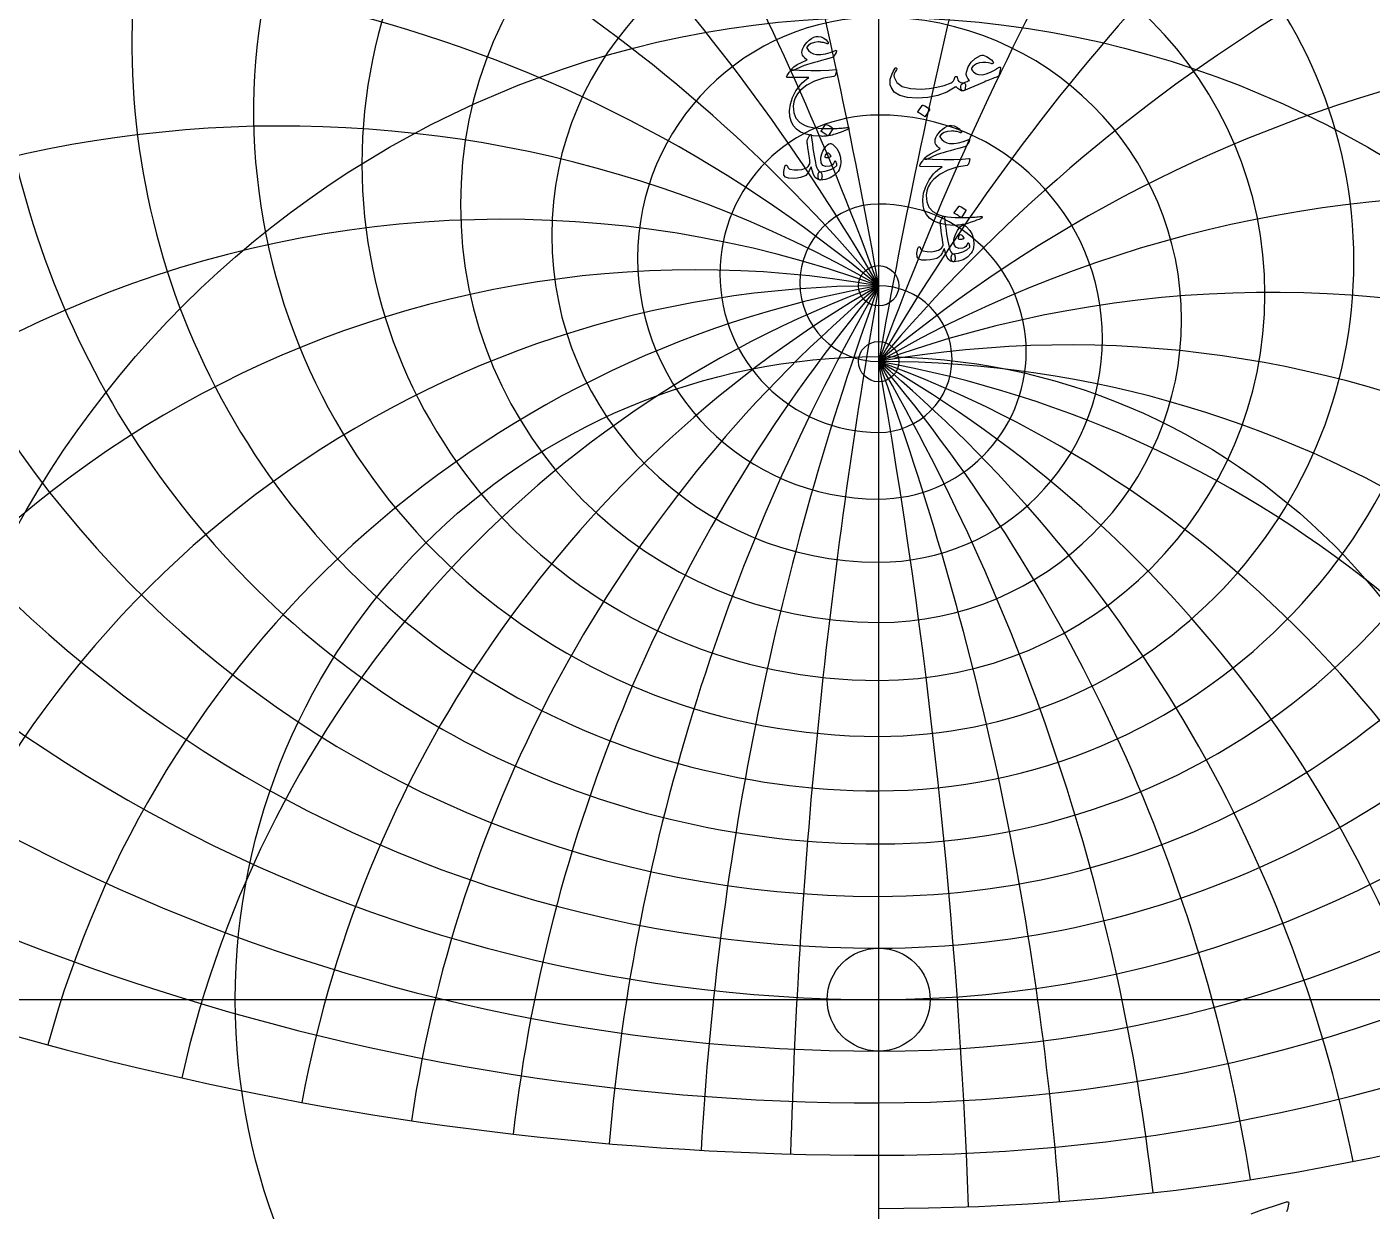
# Model space of a CAD drawing. Header units: millimetres. Extents: x -68 to 68, y -68 to 70.
# Drawn here: x -38 to 22, y -9.4 to 43.4 of the extents above; entities that cross this region are included whole.
import ezdxf

# ---------------------------------------------------------------- set-up
doc = ezdxf.new("R2010")
doc.units = ezdxf.units.MM
for name, color, linetype in [('CUT_INNER', 6, 'Continuous'), ('CUT_OUTER', 1, 'Continuous'), ('ENGRAVE', 7, 'Continuous'), ('ENGRAVE_FINE', 8, 'Continuous'), ('TEXT', 5, 'Continuous')]:
    doc.layers.add(name, color=color, linetype=linetype)

msp = doc.modelspace()

# ---------------------------------------------------------------- linework, layer by layer
at = {"layer": 'CUT_INNER'}
msp.add_circle((0, 0), 2.3, dxfattribs=at)
at = {"layer": 'CUT_OUTER'}
for centre, radius, start, end in [((-0.0002, -0.0002), 68.4749, 142.031029, 87.802838), ((-0.0008, 0.001), 68.4737, 92.196314, 142.03149)]:
    msp.add_arc(centre, radius, start, end, dxfattribs=at)
at = {"layer": 'ENGRAVE'}
for points in [[(0, -67), (0, 67)], [(0, -67), (0, 67)], [(-67, 0), (0, 0)], [(0, 0), (67, 0)]]:
    msp.add_lwpolyline(points, dxfattribs=at)
for centre, radius in [((0, 0), 67), ((0, 0), 43.8575), ((0, 31.8643), 0.9), ((0, 28.4814), 0.9), ((0, 0), 28.7086)]:
    msp.add_circle(centre, radius, dxfattribs=at)
for centre, radius, start, end in [((0, 39.6431), 27.8915, 104.652903, 270), ((0, 37.2405), 30.2941, 270, 75.494493), ((0, 42.6428), 33.3206, 146.69677, 270), ((0, 37.3074), 23.0572, 90, 270), ((0, 34.8434), 25.5212, 270, 90), ((0, 40.2865), 35.6769, 270, 33.656972), ((0, 46.5108), 39.5644, 168.076059, 270), ((0, 35.4974), 18.6621, 90, 270), ((0, 32.9555), 21.204, 270, 90), ((0, 44.1868), 41.8883, 270, 12.193718), ((0, 34.1176), 14.591, 90, 270), ((0, 31.4794), 17.2293, 270, 90), ((0, 51.5576), 46.948, 184.422486, 270), ((0, 49.2528), 49.2528, 270, 355.713047), ((0, 33.102), 10.7555, 90, 270), ((0, 30.3464), 13.5111, 270, 90), ((0, 58.2756), 55.9771, 198.225367, 270), ((0, 32.4053), 7.0842, 90, 270), ((0, 29.508), 9.9814, 270, 90), ((0, 55.9771), 58.2756, 270, 341.774633), ((0, 31.9982), 3.5169, 90, 270), ((0, 28.9308), 6.5843, 270, 90), ((0, 67.4897), 67.4897, 210.479507, 270), ((0, -14.2502), 46.1145, 90, 162), ((0, -14.2502), 46.1145, 90, 162), ((0, 28.5927), 3.2716, 270, 90), ((0, 65.1849), 69.7945, 270, 329.403421), ((0, -19.5266), 48.008, 24, 90), ((0, -19.5266), 48.008, 24, 90), ((0, 80.69), 82.9884, 221.698514, 270), ((0, 78.366), 85.3124, 270, 318.09584), ((0, 100.8618), 105.4714, 232.186506, 270), ((0, 98.5055), 107.8277, 270, 307.554233), ((0, 134.9795), 141.9258, 242.140525, 270)]:
    msp.add_arc(centre, radius, start, end, dxfattribs=at)
at = {"layer": 'ENGRAVE_FINE'}
for centre, radius, start, end in [((-261.5283, -14.2502), 265.5628, 10, 17.692212), ((-261.5283, -14.2502), 265.5628, 10, 17.692212), ((272.2669, -19.5266), 276.4671, 161.908194, 170), ((272.2669, -19.5266), 276.4671, 161.908194, 170), ((-126.6985, -14.2502), 134.8298, 20, 35.84255), ((-126.6985, -14.2502), 134.8298, 20, 35.84255), ((131.9009, -19.5266), 140.366, 143.390364, 160), ((131.9009, -19.5266), 140.366, 143.390364, 160), ((-79.8726, -14.2502), 92.229, 30, 55.021045), ((-79.8726, -14.2502), 92.229, 30, 55.021045), ((83.1523, -19.5266), 96.016, 123.937589, 150), ((83.1523, -19.5266), 96.016, 123.937589, 150), ((-54.9571, -14.2502), 71.7414, 40, 76.083132), ((-54.9571, -14.2502), 71.7414, 40, 76.083132), ((57.2137, -19.5266), 74.6872, 102.845994, 140), ((57.2137, -19.5266), 74.6872, 102.845994, 140), ((-38.6947, -14.2502), 60.1982, 50, 100.532697), ((-38.6947, -14.2502), 60.1982, 50, 100.532697), ((40.2835, -19.5266), 62.67, 79.036959, 130), ((40.2835, -19.5266), 62.67, 79.036959, 130), ((-26.6242, -14.2502), 53.2484, 60, 131.491066), ((-26.6242, -14.2502), 53.2484, 60, 131.491066), ((27.7174, -19.5266), 55.4349, 50.771346, 120), ((27.7174, -19.5266), 55.4349, 50.771346, 120), ((-16.7843, -14.2502), 49.074, 70, 154.508773), ((-16.7843, -14.2502), 49.074, 70, 154.508773), ((-8.1312, -14.2502), 46.8259, 80, 158.621768), ((-8.1312, -14.2502), 46.8259, 80, 158.621768), ((8.1312, -14.2502), 46.8259, 100, 164.859468), ((8.1312, -14.2502), 46.8259, 100, 164.859468), ((16.7843, -14.2502), 49.074, 110, 167.34329), ((16.7843, -14.2502), 49.074, 110, 167.34329), ((26.6242, -14.2502), 53.2484, 120, 169.550431), ((26.6242, -14.2502), 53.2484, 120, 169.550431), ((38.6947, -14.2502), 60.1982, 130, 171.552078), ((38.6947, -14.2502), 60.1982, 130, 171.552078), ((54.9571, -14.2502), 71.7414, 140, 173.401418), ((54.9571, -14.2502), 71.7414, 140, 173.401418), ((79.8726, -14.2502), 92.229, 150, 175.139767), ((79.8726, -14.2502), 92.229, 150, 175.139767), ((126.6985, -14.2502), 134.8298, 160, 176.800582), ((126.6985, -14.2502), 134.8298, 160, 176.800582), ((261.5283, -14.2502), 265.5628, 170, 178.412224), ((261.5283, -14.2502), 265.5628, 170, 178.412224), ((17.4735, -19.5266), 51.089, 33.772617, 110), ((17.4735, -19.5266), 51.089, 33.772617, 110), ((8.4651, -19.5266), 48.7486, 28.429738, 100), ((8.4651, -19.5266), 48.7486, 28.429738, 100), ((-272.2669, -19.5266), 276.4671, 2.130732, 10), ((-131.9009, -19.5266), 140.366, 4.29282, 20), ((-83.1523, -19.5266), 96.016, 6.519446, 30), ((-57.2137, -19.5266), 74.6872, 8.847668, 40), ((-40.2835, -19.5266), 62.67, 11.320967, 50), ((-27.7174, -19.5266), 55.4349, 13.992665, 60), ((-17.4735, -19.5266), 51.089, 16.930802, 70), ((-8.4651, -19.5266), 48.7486, 20.225434, 80), ((-8.4651, -19.5266), 48.7486, 20.225434, 80), ((-17.4735, -19.5266), 51.089, 16.930802, 70), ((-27.7174, -19.5266), 55.4349, 13.992665, 60), ((-40.2835, -19.5266), 62.67, 11.320967, 50), ((-57.2137, -19.5266), 74.6872, 8.847668, 40), ((-83.1523, -19.5266), 96.016, 6.519446, 30), ((-131.9009, -19.5266), 140.366, 4.29282, 20), ((-272.2669, -19.5266), 276.4671, 2.130732, 10)]:
    msp.add_arc(centre, radius, start, end, dxfattribs=at)
at = {"layer": 'TEXT'}
for points in [[(-1.8902, 42.3663), (-1.8869, 42.3381), (-1.9052, 42.2855), (-1.9448, 42.2084), (-2.0059, 42.1068), (-2.0189, 42.0904), (-2.0339, 42.0769), (-2.0509, 42.0664), (-2.0698, 42.0589), (-2.3253, 41.9886), (-2.5528, 41.9252), (-2.7524, 41.8688), (-2.9241, 41.8194), (-3.0678, 41.7773), (-3.1836, 41.7426), (-3.2714, 41.7154), (-3.3313, 41.6957), (-3.8143, 41.4801), (-3.8482, 41.4776), (-3.8742, 41.4821), (-3.8921, 41.4936), (-3.9021, 41.512), (-3.9024, 41.5188), (-3.8991, 41.527), (-3.8924, 41.5367), (-3.8822, 41.548), (-3.7839, 41.6403), (-3.6367, 41.7376), (-3.4405, 41.8399), (-3.1955, 41.9472), (-3.2622, 42.004), (-3.3183, 42.0589), (-3.364, 42.1118), (-3.3991, 42.1627), (-3.4208, 42.2184), (-3.4261, 42.2855), (-3.4149, 42.3641), (-3.3872, 42.4541), (-3.3422, 42.5479), (-3.2794, 42.6418), (-3.1985, 42.7356), (-3.0997, 42.8294), (-2.9922, 42.9105), (-2.8892, 42.9661), (-2.7906, 42.9963), (-2.6966, 43.001), (-2.5691, 42.9753), (-2.454, 42.9222), (-2.3515, 42.8416), (-2.2614, 42.7336), (-2.2534, 42.7201), (-2.2495, 42.7076), (-2.2495, 42.6962), (-2.2534, 42.6857), (-2.2622, 42.6759), (-2.2724, 42.6707), (-2.2841, 42.67), (-2.2974, 42.6737), (-2.3561, 42.6924), (-2.4126, 42.7086), (-2.4669, 42.7223), (-2.5189, 42.7336), (-2.5684, 42.7421), (-2.6152, 42.7475), (-2.6593, 42.75), (-2.7005, 42.7495), (-2.8724, 42.7293), (-3.0169, 42.6807), (-3.1339, 42.6036), (-3.2235, 42.4981), (-3.1282, 42.3726), (-3.0219, 42.2795), (-2.9046, 42.2189), (-2.7764, 42.1907), (-2.5855, 42.1887), (-2.3802, 42.2186), (-2.1604, 42.2805), (-1.9261, 42.3743), (-1.9164, 42.3768), (-1.9071, 42.3763), (-1.8984, 42.3728), (-1.8902, 42.3663)], [(5.433, 41.5639), (5.3532, 41.2446), (5.3442, 41.2291), (5.3292, 41.2146), (5.3083, 41.2012), (5.2813, 41.1887), (5.2216, 41.1676), (5.1581, 41.1443), (5.0908, 41.1187), (5.0199, 41.0909), (4.9451, 41.0611), (4.8667, 41.0295), (4.7845, 40.9962), (4.6985, 40.9612), (3.7804, 40.562), (3.7384, 40.5712), (3.7045, 40.5989), (3.6786, 40.645), (3.6606, 40.7097), (3.6576, 40.7783), (3.6766, 40.8364), (3.7175, 40.8841), (3.7804, 40.9212), (3.7882, 40.9249), (3.8038, 40.9317), (3.8271, 40.9418), (3.8582, 40.9552), (3.8968, 40.9715), (3.9425, 40.9906), (3.9956, 41.0124), (4.0558, 41.037), (3.9782, 41.1166), (3.9291, 41.2037), (3.9084, 41.2982), (3.9161, 41.4003), (3.9929, 41.643), (4.1237, 41.8484), (4.3083, 42.0163), (4.5468, 42.1468), (4.599, 42.159), (4.6596, 42.1557), (4.7287, 42.137), (4.8063, 42.1028), (4.8869, 42.0562), (4.961, 42.004), (5.0286, 41.9464), (5.0897, 41.8833), (5.1069, 41.8601), (5.1147, 41.8384), (5.1129, 41.8182), (5.1017, 41.7995), (5.0847, 41.785), (5.0658, 41.7775), (5.0448, 41.777), (5.0219, 41.7835), (4.9023, 41.8212), (4.7754, 41.8384), (4.6409, 41.8351), (4.4989, 41.8114), (4.3704, 41.773), (4.2684, 41.7216), (4.1928, 41.6572), (4.1436, 41.5799), (4.1386, 41.5455), (4.1516, 41.5061), (4.1826, 41.4616), (4.2315, 41.4122), (4.2873, 41.3673), (4.3432, 41.3324), (4.3991, 41.3075), (4.455, 41.2925), (4.6224, 41.2882), (4.8013, 41.3234), (4.9917, 41.398), (5.1935, 41.512), (5.2152, 41.5258), (5.2364, 41.539), (5.2571, 41.5517), (5.2773, 41.5639), (5.2968, 41.5754), (5.3153, 41.5859), (5.3327, 41.5954), (5.3492, 41.6039), (5.3949, 41.6253), (5.424, 41.6258), (5.4368, 41.6054), (5.433, 41.5639)], [(-3.5468, 41.4921), (-3.0346, 41.4741), (-2.5918, 41.4721), (-2.2183, 41.4861), (-1.9141, 41.516), (-1.9048, 41.5172), (-1.8967, 41.5165), (-1.8898, 41.5142), (-1.8842, 41.51), (-1.8801, 41.5044), (-1.8777, 41.4976), (-1.8771, 41.4895), (-1.8782, 41.4801), (-1.8861, 41.4437), (-1.8937, 41.4102), (-1.901, 41.3798), (-1.9081, 41.3524), (-1.915, 41.3279), (-1.9216, 41.3065), (-1.928, 41.288), (-1.9341, 41.2725), (-1.9471, 41.2478), (-1.962, 41.2296), (-1.979, 41.2179), (-1.998, 41.2126), (-2.459, 41.1291), (-2.8602, 40.9981), (-3.2015, 40.8197), (-3.483, 40.5939), (-3.6252, 40.4315), (-3.7285, 40.2596), (-3.7928, 40.0782), (-3.8183, 39.8873), (-3.7938, 39.5877), (-3.6965, 39.3434), (-3.5264, 39.1546), (-3.2834, 39.0211), (-3.1574, 38.9807), (-3.0189, 38.9472), (-2.868, 38.9208), (-2.7045, 38.9013), (-2.5289, 38.8886), (-2.3413, 38.8824), (-2.1417, 38.8826), (-1.9301, 38.8893), (-1.8549, 38.8936), (-1.7809, 38.8983), (-1.7082, 38.9036), (-1.6367, 38.9093), (-1.567, 38.9155), (-1.4995, 38.9223), (-1.4342, 38.9295), (-1.3712, 38.9372), (-1.352, 38.9382), (-1.3383, 38.9333), (-1.3301, 38.9223), (-1.3273, 38.9053), (-1.3288, 38.8856), (-1.3333, 38.8704), (-1.3408, 38.8597), (-1.3513, 38.8534), (-1.464, 38.8058), (-1.5708, 38.7626), (-1.6716, 38.7239), (-1.7664, 38.6897), (-1.855, 38.6598), (-1.9371, 38.6339), (-2.0127, 38.6119), (-2.0818, 38.5939), (-2.1468, 38.5807), (-2.21, 38.569), (-2.2715, 38.5588), (-2.3313, 38.55), (-2.3895, 38.5433), (-2.4466, 38.539), (-2.5023, 38.5373), (-2.5568, 38.5381), (-2.9291, 38.567), (-3.2395, 38.6299), (-3.488, 38.7267), (-3.6746, 38.8574), (-3.8115, 39.0208), (-3.9071, 39.2117), (-3.9612, 39.43), (-3.974, 39.6758), (-3.9348, 39.9806), (-3.8412, 40.2765), (-3.6933, 40.5635), (-3.4909, 40.8414), (-3.4119, 40.9255), (-3.3223, 41.0061), (-3.2222, 41.0832), (-3.1117, 41.1568), (-4.0778, 41.1647), (-4.101, 41.1747), (-4.1107, 41.1927), (-4.107, 41.2186), (-4.0897, 41.2526), (-4.0573, 41.302), (-4.0279, 41.3464), (-4.0014, 41.3858), (-3.978, 41.4202), (-3.9575, 41.4494), (-3.94, 41.4731), (-3.9256, 41.4913), (-3.9141, 41.5041), (-3.8881, 41.5063), (-3.8183, 41.5051), (-3.7045, 41.5003), (-3.5468, 41.4921)], [(0.7345, 41.5759), (0.7487, 41.5914), (0.7635, 41.5979), (0.7787, 41.5954), (0.7944, 41.5839), (0.8064, 41.5689), (0.8104, 41.552), (0.8064, 41.533), (0.7944, 41.512), (0.7335, 41.4177), (0.6946, 41.3304), (0.6776, 41.2501), (0.6826, 41.1767), (0.8076, 40.9357), (1.0509, 40.7675), (1.4124, 40.6722), (1.8922, 40.6498), (2.2482, 40.676), (2.5898, 40.7306), (2.9169, 40.8137), (3.2295, 40.9252), (3.2846, 40.9579), (3.3303, 41.0081), (3.3664, 41.0757), (3.3931, 41.1608), (3.4021, 41.185), (3.4171, 41.2017), (3.4381, 41.2109), (3.465, 41.2126), (3.4842, 41.2044), (3.4979, 41.1877), (3.5062, 41.1625), (3.5089, 41.1288), (3.5276, 41.0455), (3.5798, 40.9831), (3.6653, 40.9417), (3.7844, 40.9212), (3.8273, 40.9118), (3.8562, 40.8873), (3.8712, 40.8479), (3.8722, 40.7935), (3.8577, 40.6922), (3.8382, 40.6198), (3.8138, 40.5764), (3.7844, 40.562), (3.6968, 40.5734), (3.6137, 40.6079), (3.5351, 40.6653), (3.461, 40.7456), (3.4548, 40.7488), (3.444, 40.7466), (3.4288, 40.7389), (3.4091, 40.7256), (3.0369, 40.5161), (2.6307, 40.3664), (2.1906, 40.2765), (1.7165, 40.2466), (1.2784, 40.2765), (0.9381, 40.3664), (0.6956, 40.5161), (0.5509, 40.7256), (0.518, 40.8426), (0.507, 40.9622), (0.518, 41.0842), (0.5509, 41.2087), (0.5953, 41.3244), (0.6407, 41.4242), (0.6871, 41.5081), (0.7345, 41.5759)], [(1.9441, 39.9193), (1.9491, 39.9243), (1.956, 39.9272), (1.965, 39.9282), (1.976, 39.9272), (2.0536, 39.8958), (2.1267, 39.8574), (2.1953, 39.812), (2.2594, 39.7596), (2.2657, 39.7516), (2.2684, 39.7436), (2.2677, 39.7356), (2.2634, 39.7276), (2.0758, 39.4243), (2.0688, 39.417), (2.0598, 39.4153), (2.0489, 39.419), (2.0359, 39.4283), (2.0247, 39.4362), (2.0069, 39.4482), (1.9827, 39.4642), (1.9521, 39.4841), (1.9144, 39.5081), (1.8692, 39.536), (1.8166, 39.568), (1.7565, 39.6039), (1.7485, 39.6099), (1.7445, 39.6159), (1.7445, 39.6219), (1.7485, 39.6278)], [(-2.3712, 39.0626), (-2.3662, 39.0676), (-2.3592, 39.0706), (-2.3503, 39.0716), (-2.3393, 39.0706), (-2.2617, 39.0391), (-2.1886, 39.0007), (-2.12, 38.9553), (-2.0558, 38.9029), (-2.0496, 38.8949), (-2.0469, 38.887), (-2.0476, 38.879), (-2.0519, 38.871), (-2.2395, 38.5676), (-2.2465, 38.5604), (-2.2554, 38.5586), (-2.2664, 38.5624), (-2.2794, 38.5716), (-2.2906, 38.5796), (-2.3083, 38.5915), (-2.3325, 38.6075), (-2.3632, 38.6275), (-2.4009, 38.6514), (-2.4461, 38.6794), (-2.4987, 38.7113), (-2.5588, 38.7472), (-2.5668, 38.7532), (-2.5708, 38.7592), (-2.5708, 38.7652), (-2.5668, 38.7712)], [(4.0498, 38.392), (4.0531, 38.3638), (4.0348, 38.3111), (3.9952, 38.234), (3.9341, 38.1325), (3.9211, 38.116), (3.9061, 38.1025), (3.8891, 38.0921), (3.8702, 38.0846), (3.6147, 38.0142), (3.3872, 37.9508), (3.1876, 37.8945), (3.0159, 37.8451), (2.8722, 37.8029), (2.7564, 37.7682), (2.6686, 37.741), (2.6087, 37.7213), (2.1257, 37.5057), (2.0918, 37.5032), (2.0658, 37.5077), (2.0479, 37.5192), (2.0379, 37.5377), (2.0376, 37.5444), (2.0409, 37.5526), (2.0476, 37.5624), (2.0578, 37.5736), (2.1561, 37.6659), (2.3033, 37.7632), (2.4995, 37.8655), (2.7445, 37.9728), (2.6778, 38.0297), (2.6217, 38.0846), (2.576, 38.1375), (2.5409, 38.1884), (2.5192, 38.244), (2.5139, 38.3111), (2.5251, 38.3897), (2.5528, 38.4798), (2.5978, 38.5736), (2.6606, 38.6674), (2.7415, 38.7612), (2.8403, 38.855), (2.9478, 38.9361), (3.0508, 38.9917), (3.1494, 39.0219), (3.2434, 39.0267), (3.3709, 39.001), (3.486, 38.9478), (3.5885, 38.8672), (3.6786, 38.7592), (3.6866, 38.7457), (3.6905, 38.7333), (3.6905, 38.7218), (3.6866, 38.7113), (3.6778, 38.7016), (3.6676, 38.6963), (3.6559, 38.6956), (3.6426, 38.6993), (3.5839, 38.718), (3.5274, 38.7343), (3.4731, 38.748), (3.4211, 38.7592), (3.3716, 38.7677), (3.3248, 38.7732), (3.2807, 38.7757), (3.2395, 38.7752), (3.0676, 38.755), (2.9231, 38.7063), (2.8061, 38.6292), (2.7165, 38.5237), (2.8118, 38.3982), (2.9181, 38.3051), (3.0354, 38.2445), (3.1636, 38.2163), (3.3545, 38.2143), (3.5598, 38.2442), (3.7796, 38.3061), (4.0139, 38.3999), (4.0236, 38.4024), (4.0329, 38.4019), (4.0416, 38.3984), (4.0498, 38.392)], [(-2.6187, 36.9469), (-2.5898, 36.9329), (-2.5668, 36.9109), (-2.5498, 36.881), (-2.5389, 36.8431), (-2.5316, 36.7962), (-2.5299, 36.7513), (-2.5336, 36.7084), (-2.5429, 36.6674), (-2.5566, 36.6325), (-2.5738, 36.6076), (-2.5945, 36.5926), (-2.6187, 36.5876), (-2.7382, 36.6208), (-2.8373, 36.7044), (-2.9159, 36.8383), (-2.974, 37.0227), (-2.9815, 37.0545), (-2.988, 37.0821), (-2.9935, 37.1054), (-2.9979, 37.1245), (-3.0014, 37.1394), (-3.0039, 37.15), (-3.0054, 37.1563), (-3.0059, 37.1584), (-3.0119, 37.1702), (-3.0179, 37.1734), (-3.0239, 37.1682), (-3.0299, 37.1545), (-3.0977, 37.0013), (-3.1736, 36.881), (-3.2574, 36.7937), (-3.3492, 36.7393), (-3.4825, 36.6974), (-3.6386, 36.6714), (-3.8178, 36.6614), (-4.0199, 36.6674), (-4.1549, 36.7091), (-4.2285, 36.8101), (-4.2407, 36.9706), (-4.1915, 37.1904), (-4.1803, 37.2168), (-4.1666, 37.2363), (-4.1504, 37.2488), (-4.1317, 37.2542), (-4.1132, 37.2525), (-4.0977, 37.2433), (-4.0852, 37.2266), (-4.0758, 37.2024), (-4.0556, 37.1507), (-4.0309, 37.1115), (-4.0017, 37.0848), (-3.968, 37.0706), (-3.7791, 37.0417), (-3.5997, 37.0387), (-3.4298, 37.0616), (-3.2694, 37.1105), (-3.1998, 37.147), (-3.1427, 37.1964), (-3.098, 37.2587), (-3.0658, 37.3341), (-3.0678, 37.3698), (-3.0778, 37.4528), (-3.0957, 37.5833), (-3.1217, 37.7612), (-3.1349, 37.8564), (-3.1466, 37.9424), (-3.1569, 38.0191), (-3.1656, 38.0866), (-3.1731, 38.1443), (-3.1796, 38.1919), (-3.1851, 38.2292), (-3.1896, 38.2562), (-3.1933, 38.2976), (-3.1926, 38.3341), (-3.1873, 38.3655), (-3.1776, 38.392), (-3.1621, 38.4248), (-3.1476, 38.4553), (-3.1342, 38.4836), (-3.1217, 38.5097), (-3.1105, 38.5335), (-3.1007, 38.5551), (-3.0925, 38.5745), (-3.0858, 38.5915), (-3.0788, 38.6053), (-3.0698, 38.6145), (-3.0588, 38.6192), (-3.0458, 38.6195), (-3.0316, 38.614), (-3.0209, 38.6055), (-3.0137, 38.594), (-3.0099, 38.5796), (-2.9856, 38.3754), (-2.9605, 38.1819), (-2.9347, 37.9991), (-2.9081, 37.8271), (-2.8811, 37.6658), (-2.8537, 37.5152), (-2.8262, 37.3754), (-2.7983, 37.2463), (-2.7647, 37.1258), (-2.7235, 37.0357), (-2.6748, 36.9761), (-2.6187, 36.9469)], [(-2.1596, 38.2203), (-2.1322, 38.2163), (-2.1018, 38.2043), (-2.0683, 38.1844), (-2.0319, 38.1564), (-1.876, 37.9903), (-1.7674, 37.8031), (-1.7063, 37.5951), (-1.6926, 37.366), (-1.7048, 37.2468), (-1.7295, 37.1405), (-1.7667, 37.0472), (-1.8163, 36.9668), (-1.9773, 36.8009), (-2.1646, 36.6824), (-2.3784, 36.6113), (-2.6187, 36.5876), (-2.6429, 36.5933), (-2.6636, 36.6105), (-2.6808, 36.6392), (-2.6946, 36.6794), (-2.6997, 36.7016), (-2.703, 36.7243), (-2.7047, 36.7475), (-2.7045, 36.7712), (-2.7032, 36.7947), (-2.701, 36.8171), (-2.6982, 36.8386), (-2.6946, 36.859), (-2.6838, 36.8945), (-2.6676, 36.9209), (-2.6459, 36.9384), (-2.6187, 36.9469), (-2.3847, 36.9783), (-2.1816, 37.0367), (-2.0094, 37.122), (-1.8682, 37.2343), (-1.875, 37.2904), (-1.8832, 37.3351), (-1.8929, 37.3683), (-1.9042, 37.39), (-1.9176, 37.4087), (-1.9301, 37.4209), (-1.9416, 37.4267), (-1.9521, 37.4259), (-1.9593, 37.4234), (-1.965, 37.4199), (-1.9693, 37.4154), (-1.972, 37.4099), (-2.0104, 37.3311), (-2.0578, 37.2702), (-2.1142, 37.2273), (-2.1796, 37.2024), (-2.3695, 37.1876), (-2.4999, 37.2393), (-2.5711, 37.3573), (-2.5828, 37.5417), (-2.5668, 37.6475), (-2.5349, 37.7572), (-2.487, 37.871), (-2.4231, 37.9888), (-2.3557, 38.0901), (-2.2894, 38.1624), (-2.224, 38.2058), (-2.1596, 38.2203)], [(-2.2914, 37.7892), (-2.331, 37.7779), (-2.3622, 37.7483), (-2.3849, 37.7001), (-2.3992, 37.6335), (-2.3989, 37.623), (-2.3982, 37.6155), (-2.3969, 37.611), (-2.3952, 37.6095), (-2.355, 37.5998), (-2.3143, 37.5946), (-2.2732, 37.5938), (-2.2315, 37.5976), (-2.1948, 37.6053), (-2.1646, 37.6165), (-2.1409, 37.6312), (-2.1237, 37.6495), (-2.1686, 37.7136), (-2.2115, 37.7582), (-2.2524, 37.7834), (-2.2914, 37.7892)], [(2.3932, 37.5177), (2.9054, 37.4998), (3.3482, 37.4978), (3.7217, 37.5117), (4.0259, 37.5417), (4.0352, 37.5428), (4.0433, 37.5422), (4.0502, 37.5398), (4.0558, 37.5357), (4.0599, 37.5301), (4.0623, 37.5232), (4.0629, 37.5151), (4.0618, 37.5057), (4.0539, 37.4693), (4.0463, 37.4359), (4.039, 37.4054), (4.0319, 37.378), (4.025, 37.3535), (4.0184, 37.3321), (4.012, 37.3136), (4.0059, 37.2982), (3.9929, 37.2735), (3.978, 37.2552), (3.961, 37.2435), (3.942, 37.2383), (3.481, 37.1547), (3.0798, 37.0237), (2.7385, 36.8453), (2.457, 36.6195), (2.3148, 36.4571), (2.2115, 36.2852), (2.1472, 36.1038), (2.1217, 35.913), (2.1462, 35.6133), (2.2435, 35.3691), (2.4136, 35.1802), (2.6566, 35.0467), (2.7826, 35.0063), (2.9211, 34.9729), (3.072, 34.9464), (3.2355, 34.927), (3.4111, 34.9142), (3.5987, 34.908), (3.7983, 34.9082), (4.0099, 34.915), (4.0851, 34.9192), (4.1591, 34.924), (4.2318, 34.9292), (4.3033, 34.9349), (4.373, 34.9412), (4.4405, 34.9479), (4.5058, 34.9551), (4.5688, 34.9629), (4.588, 34.9639), (4.6017, 34.9589), (4.6099, 34.9479), (4.6127, 34.9309), (4.6112, 34.9112), (4.6067, 34.896), (4.5992, 34.8853), (4.5887, 34.879), (4.476, 34.8314), (4.3692, 34.7882), (4.2684, 34.7496), (4.1736, 34.7154), (4.085, 34.6854), (4.0029, 34.6595), (3.9273, 34.6375), (3.8582, 34.6196), (3.7932, 34.6063), (3.73, 34.5946), (3.6685, 34.5844), (3.6087, 34.5757), (3.5505, 34.5689), (3.4934, 34.5647), (3.4377, 34.5629), (3.3832, 34.5637), (3.0109, 34.5926), (2.7005, 34.6555), (2.452, 34.7523), (2.2654, 34.883), (2.1285, 35.0465), (2.0329, 35.2373), (1.9788, 35.4556), (1.966, 35.7014), (2.0052, 36.0063), (2.0988, 36.3022), (2.2467, 36.5891), (2.4491, 36.867), (2.5281, 36.9511), (2.6177, 37.0317), (2.7178, 37.1088), (2.8283, 37.1824), (1.8622, 37.1904), (1.839, 37.2004), (1.8293, 37.2183), (1.833, 37.2443), (1.8503, 37.2782), (1.8827, 37.3276), (1.9121, 37.372), (1.9386, 37.4114), (1.962, 37.4459), (1.9825, 37.4751), (2, 37.4988), (2.0144, 37.517), (2.0259, 37.5297), (2.0519, 37.5319), (2.1217, 37.5307), (2.2355, 37.5259), (2.3932, 37.5177)], [(3.5688, 35.4118), (3.5738, 35.4168), (3.5808, 35.4198), (3.5897, 35.4208), (3.6007, 35.4198), (3.6783, 35.3884), (3.7514, 35.35), (3.82, 35.3045), (3.8842, 35.2522), (3.8904, 35.2442), (3.8931, 35.2362), (3.8924, 35.2282), (3.8881, 35.2202), (3.7005, 34.9168), (3.6935, 34.9096), (3.6846, 34.9079), (3.6736, 34.9116), (3.6606, 34.9208), (3.6494, 34.9288), (3.6317, 34.9408), (3.6075, 34.9568), (3.5768, 34.9767), (3.5391, 35.0007), (3.4939, 35.0286), (3.4413, 35.0605), (3.3812, 35.0965), (3.3732, 35.1025), (3.3692, 35.1084), (3.3692, 35.1144), (3.3732, 35.1204)], [(3.3213, 33.2961), (3.3502, 33.2821), (3.3732, 33.2602), (3.3902, 33.2302), (3.4011, 33.1923), (3.4084, 33.1454), (3.4101, 33.1005), (3.4064, 33.0576), (3.3971, 33.0167), (3.3834, 32.9817), (3.3662, 32.9568), (3.3455, 32.9418), (3.3213, 32.9368), (3.2018, 32.97), (3.1027, 33.0536), (3.0241, 33.1876), (2.966, 33.372), (2.9585, 33.4038), (2.952, 33.4313), (2.9465, 33.4547), (2.9421, 33.4737), (2.9386, 33.4886), (2.9361, 33.4992), (2.9346, 33.5056), (2.9341, 33.5077), (2.9281, 33.5194), (2.9221, 33.5226), (2.9161, 33.5174), (2.9101, 33.5037), (2.8423, 33.3505), (2.7664, 33.2302), (2.6826, 33.1429), (2.5908, 33.0885), (2.4575, 33.0466), (2.3014, 33.0207), (2.1222, 33.0107), (1.9201, 33.0167), (1.7851, 33.0583), (1.7115, 33.1594), (1.6993, 33.3198), (1.7485, 33.5396), (1.7597, 33.5661), (1.7734, 33.5855), (1.7896, 33.598), (1.8083, 33.6035), (1.8268, 33.6017), (1.8423, 33.5925), (1.8548, 33.5758), (1.8642, 33.5516), (1.8844, 33.4999), (1.9091, 33.4608), (1.9383, 33.4341), (1.972, 33.4199), (2.1609, 33.3909), (2.3403, 33.3879), (2.5102, 33.4109), (2.6706, 33.4598), (2.7402, 33.4962), (2.7973, 33.5456), (2.842, 33.608), (2.8742, 33.6833), (2.8722, 33.719), (2.8622, 33.8021), (2.8443, 33.9326), (2.8183, 34.1105), (2.8051, 34.2056), (2.7934, 34.2916), (2.7831, 34.3683), (2.7744, 34.4358), (2.7669, 34.4936), (2.7604, 34.5411), (2.7549, 34.5784), (2.7504, 34.6055), (2.7467, 34.6469), (2.7474, 34.6833), (2.7527, 34.7147), (2.7624, 34.7412), (2.7779, 34.774), (2.7924, 34.8046), (2.8058, 34.8329), (2.8183, 34.8589), (2.8295, 34.8828), (2.8393, 34.9044), (2.8475, 34.9237), (2.8542, 34.9408), (2.8612, 34.9545), (2.8702, 34.9637), (2.8812, 34.9685), (2.8942, 34.9687), (2.9084, 34.9632), (2.9191, 34.9548), (2.9263, 34.9433), (2.9301, 34.9288), (2.9544, 34.7246), (2.9795, 34.5311), (3.0053, 34.3484), (3.0319, 34.1763), (3.0589, 34.015), (3.0863, 33.8645), (3.1138, 33.7246), (3.1417, 33.5955), (3.1753, 33.475), (3.2165, 33.3849), (3.2652, 33.3253), (3.3213, 33.2961)], [(3.7804, 34.5695), (3.8078, 34.5655), (3.8382, 34.5536), (3.8717, 34.5336), (3.9081, 34.5057), (4.064, 34.3395), (4.1726, 34.1524), (4.2337, 33.9443), (4.2474, 33.7153), (4.2352, 33.596), (4.2105, 33.4897), (4.1733, 33.3964), (4.1237, 33.3161), (3.9627, 33.1502), (3.7754, 33.0316), (3.5616, 32.9605), (3.3213, 32.9368), (3.2971, 32.9426), (3.2764, 32.9598), (3.2592, 32.9885), (3.2454, 33.0286), (3.2403, 33.0509), (3.237, 33.0736), (3.2353, 33.0968), (3.2355, 33.1205), (3.2368, 33.1439), (3.239, 33.1664), (3.2418, 33.1878), (3.2454, 33.2083), (3.2562, 33.2437), (3.2724, 33.2702), (3.2941, 33.2876), (3.3213, 33.2961), (3.5553, 33.3275), (3.7584, 33.3859), (3.9306, 33.4713), (4.0718, 33.5835), (4.065, 33.6397), (4.0568, 33.6843), (4.0471, 33.7175), (4.0358, 33.7392), (4.0224, 33.7579), (4.0099, 33.7701), (3.9984, 33.7759), (3.9879, 33.7751), (3.9807, 33.7726), (3.975, 33.7692), (3.9707, 33.7647), (3.968, 33.7592), (3.9296, 33.6803), (3.8822, 33.6195), (3.8258, 33.5765), (3.7604, 33.5516), (3.5705, 33.5369), (3.4401, 33.5885), (3.3689, 33.7065), (3.3572, 33.8909), (3.3732, 33.9967), (3.4051, 34.1065), (3.453, 34.2202), (3.5169, 34.338), (3.5843, 34.4393), (3.6506, 34.5117), (3.716, 34.5551), (3.7804, 34.5695)], [(3.6486, 34.1384), (3.609, 34.1272), (3.5778, 34.0975), (3.5551, 34.0493), (3.5408, 33.9827), (3.5411, 33.9722), (3.5418, 33.9648), (3.5431, 33.9603), (3.5448, 33.9588), (3.585, 33.949), (3.6257, 33.9438), (3.6668, 33.943), (3.7085, 33.9468), (3.7452, 33.9545), (3.7754, 33.9658), (3.7991, 33.9805), (3.8163, 33.9987), (3.7714, 34.0628), (3.7285, 34.1075), (3.6876, 34.1327), (3.6486, 34.1384)]]:
    msp.add_lwpolyline(points, close=True, dxfattribs=at)
msp.add_lwpolyline([(16.6214, -9.5588), (17.0948, -9.3894), (17.6194, -9.2142), (18.1952, -9.0334), (18.1952, -9.0334), (18.2491, -9.0238), (18.2831, -9.0374), (18.297, -9.0743), (18.291, -9.1345), (18.2325, -9.3687), (18.2145, -9.4286), (18.1926, -9.4752)], dxfattribs=at)

doc.saveas('drawing.dxf')
